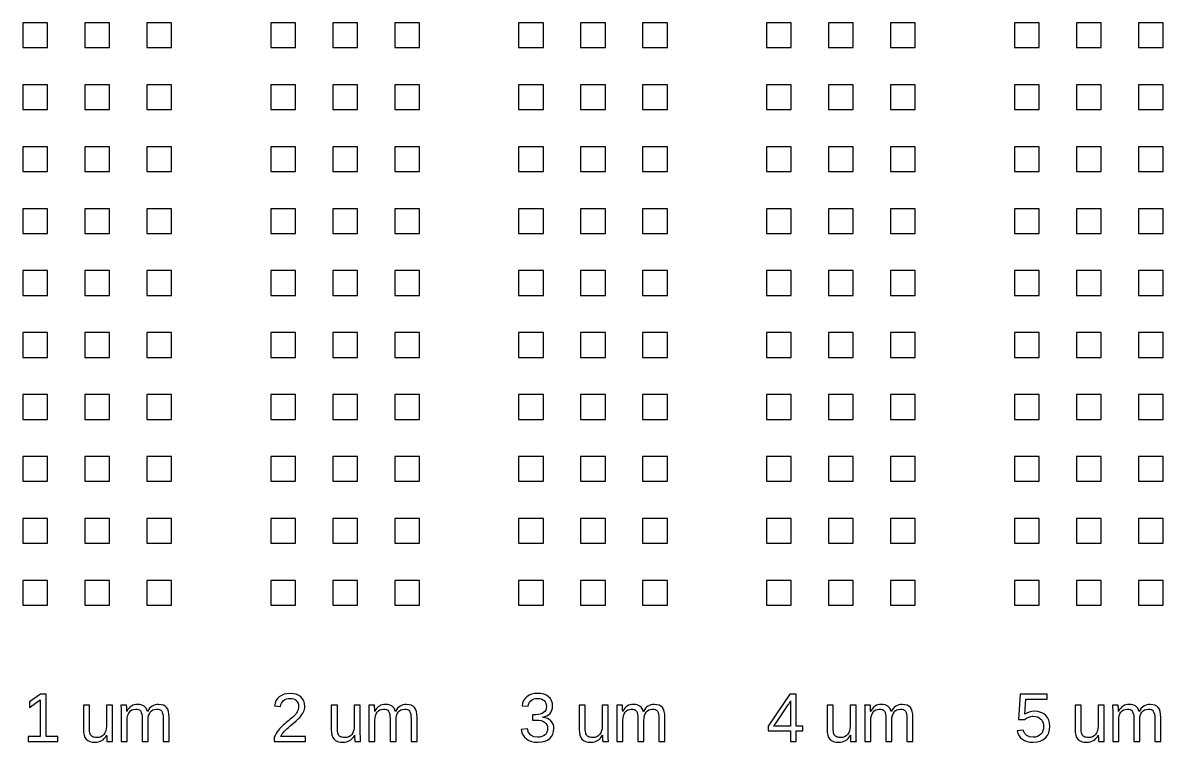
# Model space of a CAD drawing. Extents: x -5117 to 5117, y -2981 to 8396.
# Drawn here: x 95 to 2285, y -126 to 1256 of the extents above; entities that cross this region are included whole.
import ezdxf

# ---------------------------------------------------------------- set-up
doc = ezdxf.new("R2010")
doc.units = 0
doc.layers.get('0').update_dxf_attribs({"linetype": 'CONTINUOUS'})

msp = doc.modelspace()

# ---------------------------------------------------------------- linework, layer by layer
at = {"color": 7}
for points in [[(142.808577, 1256.021273), (95.205718, 1256.021273), (95.205718, 1208.418414), (142.808577, 1208.418414)], [(261.815725, 1256.021273), (214.212866, 1256.021273), (214.212866, 1208.418414), (261.815725, 1208.418414)], [(380.822873, 1256.021273), (333.220014, 1256.021273), (333.220014, 1208.418414), (380.822873, 1208.418414)], [(618.837169, 1256.021273), (571.23431, 1256.021273), (571.23431, 1208.418414), (618.837169, 1208.418414)], [(737.844317, 1256.021273), (690.241457, 1256.021273), (690.241457, 1208.418414), (737.844317, 1208.418414)], [(856.851464, 1256.021273), (809.248605, 1256.021273), (809.248605, 1208.418414), (856.851464, 1208.418414)], [(1094.86576, 1256.021273), (1047.262901, 1256.021273), (1047.262901, 1208.418414), (1094.86576, 1208.418414)], [(1213.872908, 1256.021273), (1166.270049, 1256.021273), (1166.270049, 1208.418414), (1213.872908, 1208.418414)], [(1332.880056, 1256.021273), (1285.277197, 1256.021273), (1285.277197, 1208.418414), (1332.880056, 1208.418414)], [(1570.894351, 1256.021273), (1523.291492, 1256.021273), (1523.291492, 1208.418414), (1570.894351, 1208.418414)], [(1689.901499, 1256.021273), (1642.29864, 1256.021273), (1642.29864, 1208.418414), (1689.901499, 1208.418414)], [(1808.908647, 1256.021273), (1761.305788, 1256.021273), (1761.305788, 1208.418414), (1808.908647, 1208.418414)], [(2046.922943, 1256.021273), (1999.320084, 1256.021273), (1999.320084, 1208.418414), (2046.922943, 1208.418414)], [(2165.930091, 1256.021273), (2118.327232, 1256.021273), (2118.327232, 1208.418414), (2165.930091, 1208.418414)], [(2284.937238, 1256.021273), (2237.334379, 1256.021273), (2237.334379, 1208.418414), (2284.937238, 1208.418414)], [(142.808577, 1137.014125), (95.205718, 1137.014125), (95.205718, 1089.411266), (142.808577, 1089.411266)], [(261.815725, 1137.014125), (214.212866, 1137.014125), (214.212866, 1089.411266), (261.815725, 1089.411266)], [(380.822873, 1137.014125), (333.220014, 1137.014125), (333.220014, 1089.411266), (380.822873, 1089.411266)], [(618.837169, 1137.014125), (571.23431, 1137.014125), (571.23431, 1089.411266), (618.837169, 1089.411266)], [(737.844317, 1137.014125), (690.241457, 1137.014125), (690.241457, 1089.411266), (737.844317, 1089.411266)], [(856.851464, 1137.014125), (809.248605, 1137.014125), (809.248605, 1089.411266), (856.851464, 1089.411266)], [(1094.86576, 1137.014125), (1047.262901, 1137.014125), (1047.262901, 1089.411266), (1094.86576, 1089.411266)], [(1213.872908, 1137.014125), (1166.270049, 1137.014125), (1166.270049, 1089.411266), (1213.872908, 1089.411266)], [(1332.880056, 1137.014125), (1285.277197, 1137.014125), (1285.277197, 1089.411266), (1332.880056, 1089.411266)], [(1570.894351, 1137.014125), (1523.291492, 1137.014125), (1523.291492, 1089.411266), (1570.894351, 1089.411266)], [(1689.901499, 1137.014125), (1642.29864, 1137.014125), (1642.29864, 1089.411266), (1689.901499, 1089.411266)], [(1808.908647, 1137.014125), (1761.305788, 1137.014125), (1761.305788, 1089.411266), (1808.908647, 1089.411266)], [(2046.922943, 1137.014125), (1999.320084, 1137.014125), (1999.320084, 1089.411266), (2046.922943, 1089.411266)], [(2165.930091, 1137.014125), (2118.327232, 1137.014125), (2118.327232, 1089.411266), (2165.930091, 1089.411266)], [(2284.937238, 1137.014125), (2237.334379, 1137.014125), (2237.334379, 1089.411266), (2284.937238, 1089.411266)], [(142.808577, 1018.006977), (95.205718, 1018.006977), (95.205718, 970.404118), (142.808577, 970.404118)], [(261.815725, 1018.006977), (214.212866, 1018.006977), (214.212866, 970.404118), (261.815725, 970.404118)], [(380.822873, 1018.006977), (333.220014, 1018.006977), (333.220014, 970.404118), (380.822873, 970.404118)], [(618.837169, 1018.006977), (571.23431, 1018.006977), (571.23431, 970.404118), (618.837169, 970.404118)], [(737.844317, 1018.006977), (690.241457, 1018.006977), (690.241457, 970.404118), (737.844317, 970.404118)], [(856.851464, 1018.006977), (809.248605, 1018.006977), (809.248605, 970.404118), (856.851464, 970.404118)], [(1094.86576, 1018.006977), (1047.262901, 1018.006977), (1047.262901, 970.404118), (1094.86576, 970.404118)], [(1213.872908, 1018.006977), (1166.270049, 1018.006977), (1166.270049, 970.404118), (1213.872908, 970.404118)], [(1332.880056, 1018.006977), (1285.277197, 1018.006977), (1285.277197, 970.404118), (1332.880056, 970.404118)], [(1570.894351, 1018.006977), (1523.291492, 1018.006977), (1523.291492, 970.404118), (1570.894351, 970.404118)], [(1689.901499, 1018.006977), (1642.29864, 1018.006977), (1642.29864, 970.404118), (1689.901499, 970.404118)], [(1808.908647, 1018.006977), (1761.305788, 1018.006977), (1761.305788, 970.404118), (1808.908647, 970.404118)], [(2046.922943, 1018.006977), (1999.320084, 1018.006977), (1999.320084, 970.404118), (2046.922943, 970.404118)], [(2165.930091, 1018.006977), (2118.327232, 1018.006977), (2118.327232, 970.404118), (2165.930091, 970.404118)], [(2284.937238, 1018.006977), (2237.334379, 1018.006977), (2237.334379, 970.404118), (2284.937238, 970.404118)], [(142.808577, 898.999829), (95.205718, 898.999829), (95.205718, 851.39697), (142.808577, 851.39697)], [(261.815725, 898.999829), (214.212866, 898.999829), (214.212866, 851.39697), (261.815725, 851.39697)], [(380.822873, 898.999829), (333.220014, 898.999829), (333.220014, 851.39697), (380.822873, 851.39697)], [(618.837169, 898.999829), (571.23431, 898.999829), (571.23431, 851.39697), (618.837169, 851.39697)], [(737.844317, 898.999829), (690.241457, 898.999829), (690.241457, 851.39697), (737.844317, 851.39697)], [(856.851464, 898.999829), (809.248605, 898.999829), (809.248605, 851.39697), (856.851464, 851.39697)], [(1094.86576, 898.999829), (1047.262901, 898.999829), (1047.262901, 851.39697), (1094.86576, 851.39697)], [(1213.872908, 898.999829), (1166.270049, 898.999829), (1166.270049, 851.39697), (1213.872908, 851.39697)], [(1332.880056, 898.999829), (1285.277197, 898.999829), (1285.277197, 851.39697), (1332.880056, 851.39697)], [(1570.894351, 898.999829), (1523.291492, 898.999829), (1523.291492, 851.39697), (1570.894351, 851.39697)], [(1689.901499, 898.999829), (1642.29864, 898.999829), (1642.29864, 851.39697), (1689.901499, 851.39697)], [(1808.908647, 898.999829), (1761.305788, 898.999829), (1761.305788, 851.39697), (1808.908647, 851.39697)], [(2046.922943, 898.999829), (1999.320084, 898.999829), (1999.320084, 851.39697), (2046.922943, 851.39697)], [(2165.930091, 898.999829), (2118.327232, 898.999829), (2118.327232, 851.39697), (2165.930091, 851.39697)], [(2284.937238, 898.999829), (2237.334379, 898.999829), (2237.334379, 851.39697), (2284.937238, 851.39697)], [(142.808577, 779.992681), (95.205718, 779.992681), (95.205718, 732.389822), (142.808577, 732.389822)], [(261.815725, 779.992681), (214.212866, 779.992681), (214.212866, 732.389822), (261.815725, 732.389822)], [(380.822873, 779.992681), (333.220014, 779.992681), (333.220014, 732.389822), (380.822873, 732.389822)], [(618.837169, 779.992681), (571.23431, 779.992681), (571.23431, 732.389822), (618.837169, 732.389822)], [(737.844317, 779.992681), (690.241457, 779.992681), (690.241457, 732.389822), (737.844317, 732.389822)], [(856.851464, 779.992681), (809.248605, 779.992681), (809.248605, 732.389822), (856.851464, 732.389822)], [(1094.86576, 779.992681), (1047.262901, 779.992681), (1047.262901, 732.389822), (1094.86576, 732.389822)], [(1213.872908, 779.992681), (1166.270049, 779.992681), (1166.270049, 732.389822), (1213.872908, 732.389822)], [(1332.880056, 779.992681), (1285.277197, 779.992681), (1285.277197, 732.389822), (1332.880056, 732.389822)], [(1570.894351, 779.992681), (1523.291492, 779.992681), (1523.291492, 732.389822), (1570.894351, 732.389822)], [(1689.901499, 779.992681), (1642.29864, 779.992681), (1642.29864, 732.389822), (1689.901499, 732.389822)], [(1808.908647, 779.992681), (1761.305788, 779.992681), (1761.305788, 732.389822), (1808.908647, 732.389822)], [(2046.922943, 779.992681), (1999.320084, 779.992681), (1999.320084, 732.389822), (2046.922943, 732.389822)], [(2165.930091, 779.992681), (2118.327232, 779.992681), (2118.327232, 732.389822), (2165.930091, 732.389822)], [(2284.937238, 779.992681), (2237.334379, 779.992681), (2237.334379, 732.389822), (2284.937238, 732.389822)], [(142.808577, 660.985534), (95.205718, 660.985534), (95.205718, 613.382674), (142.808577, 613.382674)], [(261.815725, 660.985534), (214.212866, 660.985534), (214.212866, 613.382674), (261.815725, 613.382674)], [(380.822873, 660.985534), (333.220014, 660.985534), (333.220014, 613.382674), (380.822873, 613.382674)], [(618.837169, 660.985534), (571.23431, 660.985534), (571.23431, 613.382674), (618.837169, 613.382674)], [(737.844317, 660.985534), (690.241457, 660.985534), (690.241457, 613.382674), (737.844317, 613.382674)], [(856.851464, 660.985534), (809.248605, 660.985534), (809.248605, 613.382674), (856.851464, 613.382674)], [(1094.86576, 660.985534), (1047.262901, 660.985534), (1047.262901, 613.382674), (1094.86576, 613.382674)], [(1213.872908, 660.985534), (1166.270049, 660.985534), (1166.270049, 613.382674), (1213.872908, 613.382674)], [(1332.880056, 660.985534), (1285.277197, 660.985534), (1285.277197, 613.382674), (1332.880056, 613.382674)], [(1570.894351, 660.985534), (1523.291492, 660.985534), (1523.291492, 613.382674), (1570.894351, 613.382674)], [(1689.901499, 660.985534), (1642.29864, 660.985534), (1642.29864, 613.382674), (1689.901499, 613.382674)], [(1808.908647, 660.985534), (1761.305788, 660.985534), (1761.305788, 613.382674), (1808.908647, 613.382674)], [(2046.922943, 660.985534), (1999.320084, 660.985534), (1999.320084, 613.382674), (2046.922943, 613.382674)], [(2165.930091, 660.985534), (2118.327232, 660.985534), (2118.327232, 613.382674), (2165.930091, 613.382674)], [(2284.937238, 660.985534), (2237.334379, 660.985534), (2237.334379, 613.382674), (2284.937238, 613.382674)], [(142.808577, 541.978386), (95.205718, 541.978386), (95.205718, 494.375527), (142.808577, 494.375527)], [(261.815725, 541.978386), (214.212866, 541.978386), (214.212866, 494.375527), (261.815725, 494.375527)], [(380.822873, 541.978386), (333.220014, 541.978386), (333.220014, 494.375527), (380.822873, 494.375527)], [(618.837169, 541.978386), (571.23431, 541.978386), (571.23431, 494.375527), (618.837169, 494.375527)], [(737.844317, 541.978386), (690.241457, 541.978386), (690.241457, 494.375527), (737.844317, 494.375527)], [(856.851464, 541.978386), (809.248605, 541.978386), (809.248605, 494.375527), (856.851464, 494.375527)], [(1094.86576, 541.978386), (1047.262901, 541.978386), (1047.262901, 494.375527), (1094.86576, 494.375527)], [(1213.872908, 541.978386), (1166.270049, 541.978386), (1166.270049, 494.375527), (1213.872908, 494.375527)], [(1332.880056, 541.978386), (1285.277197, 541.978386), (1285.277197, 494.375527), (1332.880056, 494.375527)], [(1570.894351, 541.978386), (1523.291492, 541.978386), (1523.291492, 494.375527), (1570.894351, 494.375527)], [(1689.901499, 541.978386), (1642.29864, 541.978386), (1642.29864, 494.375527), (1689.901499, 494.375527)], [(1808.908647, 541.978386), (1761.305788, 541.978386), (1761.305788, 494.375527), (1808.908647, 494.375527)], [(2046.922943, 541.978386), (1999.320084, 541.978386), (1999.320084, 494.375527), (2046.922943, 494.375527)], [(2165.930091, 541.978386), (2118.327232, 541.978386), (2118.327232, 494.375527), (2165.930091, 494.375527)], [(2284.937238, 541.978386), (2237.334379, 541.978386), (2237.334379, 494.375527), (2284.937238, 494.375527)], [(142.808577, 422.971238), (95.205718, 422.971238), (95.205718, 375.368379), (142.808577, 375.368379)], [(261.815725, 422.971238), (214.212866, 422.971238), (214.212866, 375.368379), (261.815725, 375.368379)], [(380.822873, 422.971238), (333.220014, 422.971238), (333.220014, 375.368379), (380.822873, 375.368379)], [(618.837169, 422.971238), (571.23431, 422.971238), (571.23431, 375.368379), (618.837169, 375.368379)], [(737.844317, 422.971238), (690.241457, 422.971238), (690.241457, 375.368379), (737.844317, 375.368379)], [(856.851464, 422.971238), (809.248605, 422.971238), (809.248605, 375.368379), (856.851464, 375.368379)], [(1094.86576, 422.971238), (1047.262901, 422.971238), (1047.262901, 375.368379), (1094.86576, 375.368379)], [(1213.872908, 422.971238), (1166.270049, 422.971238), (1166.270049, 375.368379), (1213.872908, 375.368379)], [(1332.880056, 422.971238), (1285.277197, 422.971238), (1285.277197, 375.368379), (1332.880056, 375.368379)], [(1570.894351, 422.971238), (1523.291492, 422.971238), (1523.291492, 375.368379), (1570.894351, 375.368379)], [(1689.901499, 422.971238), (1642.29864, 422.971238), (1642.29864, 375.368379), (1689.901499, 375.368379)], [(1808.908647, 422.971238), (1761.305788, 422.971238), (1761.305788, 375.368379), (1808.908647, 375.368379)], [(2046.922943, 422.971238), (1999.320084, 422.971238), (1999.320084, 375.368379), (2046.922943, 375.368379)], [(2165.930091, 422.971238), (2118.327232, 422.971238), (2118.327232, 375.368379), (2165.930091, 375.368379)], [(2284.937238, 422.971238), (2237.334379, 422.971238), (2237.334379, 375.368379), (2284.937238, 375.368379)], [(142.808577, 303.96409), (95.205718, 303.96409), (95.205718, 256.361231), (142.808577, 256.361231)], [(261.815725, 303.96409), (214.212866, 303.96409), (214.212866, 256.361231), (261.815725, 256.361231)], [(380.822873, 303.96409), (333.220014, 303.96409), (333.220014, 256.361231), (380.822873, 256.361231)], [(618.837169, 303.96409), (571.23431, 303.96409), (571.23431, 256.361231), (618.837169, 256.361231)], [(737.844317, 303.96409), (690.241457, 303.96409), (690.241457, 256.361231), (737.844317, 256.361231)], [(856.851464, 303.96409), (809.248605, 303.96409), (809.248605, 256.361231), (856.851464, 256.361231)], [(1094.86576, 303.96409), (1047.262901, 303.96409), (1047.262901, 256.361231), (1094.86576, 256.361231)], [(1213.872908, 303.96409), (1166.270049, 303.96409), (1166.270049, 256.361231), (1213.872908, 256.361231)], [(1332.880056, 303.96409), (1285.277197, 303.96409), (1285.277197, 256.361231), (1332.880056, 256.361231)], [(1570.894351, 303.96409), (1523.291492, 303.96409), (1523.291492, 256.361231), (1570.894351, 256.361231)], [(1689.901499, 303.96409), (1642.29864, 303.96409), (1642.29864, 256.361231), (1689.901499, 256.361231)], [(1808.908647, 303.96409), (1761.305788, 303.96409), (1761.305788, 256.361231), (1808.908647, 256.361231)], [(2046.922943, 303.96409), (1999.320084, 303.96409), (1999.320084, 256.361231), (2046.922943, 256.361231)], [(2165.930091, 303.96409), (2118.327232, 303.96409), (2118.327232, 256.361231), (2165.930091, 256.361231)], [(2284.937238, 303.96409), (2237.334379, 303.96409), (2237.334379, 256.361231), (2284.937238, 256.361231)], [(142.808577, 184.956942), (95.205718, 184.956942), (95.205718, 137.354083), (142.808577, 137.354083)], [(261.815725, 184.956942), (214.212866, 184.956942), (214.212866, 137.354083), (261.815725, 137.354083)], [(380.822873, 184.956942), (333.220014, 184.956942), (333.220014, 137.354083), (380.822873, 137.354083)], [(618.837169, 184.956942), (571.23431, 184.956942), (571.23431, 137.354083), (618.837169, 137.354083)], [(737.844317, 184.956942), (690.241457, 184.956942), (690.241457, 137.354083), (737.844317, 137.354083)], [(856.851464, 184.956942), (809.248605, 184.956942), (809.248605, 137.354083), (856.851464, 137.354083)], [(1094.86576, 184.956942), (1047.262901, 184.956942), (1047.262901, 137.354083), (1094.86576, 137.354083)], [(1213.872908, 184.956942), (1166.270049, 184.956942), (1166.270049, 137.354083), (1213.872908, 137.354083)], [(1332.880056, 184.956942), (1285.277197, 184.956942), (1285.277197, 137.354083), (1332.880056, 137.354083)], [(1570.894351, 184.956942), (1523.291492, 184.956942), (1523.291492, 137.354083), (1570.894351, 137.354083)], [(1689.901499, 184.956942), (1642.29864, 184.956942), (1642.29864, 137.354083), (1689.901499, 137.354083)], [(1808.908647, 184.956942), (1761.305788, 184.956942), (1761.305788, 137.354083), (1808.908647, 137.354083)], [(2046.922943, 184.956942), (1999.320084, 184.956942), (1999.320084, 137.354083), (2046.922943, 137.354083)], [(2165.930091, 184.956942), (2118.327232, 184.956942), (2118.327232, 137.354083), (2165.930091, 137.354083)], [(2284.937238, 184.956942), (2237.334379, 184.956942), (2237.334379, 137.354083), (2284.937238, 137.354083)], [(162.292666, -114.584049), (140.145673, -114.584049), (140.145673, -33.492578), (129.427176, -33.492578), (107.925678, -48.273266), (107.925678, -59.245725), (128.458696, -44.584044), (128.458696, -114.584049), (105.278483, -114.584049), (105.278483, -124.461642), (162.292666, -124.461642)], [(638.128227, -114.584049), (590.670557, -114.584049), (591.791604, -112.299112), (593.21969, -109.966572), (594.954814, -107.61023), (596.996977, -105.182484), (599.38188, -102.683334), (602.147606, -100.017574), (605.289395, -97.209005), (608.814387, -94.233827), (615.017039, -89.116519), (620.129586, -84.713255), (624.152028, -81.000232), (627.086744, -78.025053), (629.328839, -75.430697), (631.275796, -72.81254), (632.927615, -70.194383), (634.286677, -67.576225), (635.34584, -64.958068), (636.102726, -62.339911), (636.554953, -59.697952), (636.707282, -57.055994), (636.245534, -51.415055), (634.857911, -46.464357), (632.549172, -42.203902), (629.314558, -38.609886), (625.220712, -35.777516), (620.331899, -33.754394), (614.645737, -32.540521), (608.166988, -32.135897), (602.188069, -32.540521), (596.780384, -33.754394), (591.939173, -35.753714), (587.666817, -38.586084), (584.096602, -42.084894), (581.364198, -46.154939), (579.464844, -50.772416), (578.40092, -55.961128), (590.282594, -57.055994), (590.949034, -53.604786), (592.115304, -50.582005), (593.774263, -47.940046), (595.930673, -45.726513), (598.501227, -43.965207), (601.395481, -42.703732), (604.618195, -41.942086), (608.166988, -41.68027), (611.86097, -41.942086), (615.124146, -42.727533), (617.961276, -44.01281), (620.369981, -45.821719), (622.293136, -48.082855), (623.664099, -50.796218), (624.487628, -53.914205), (624.761345, -57.436816), (624.601875, -60.150179), (624.123466, -62.696932), (623.326118, -65.124678), (622.212211, -67.385814), (620.836489, -69.551744), (619.265594, -71.670071), (617.494768, -73.740796), (615.52877, -75.787719), (613.400922, -77.787039), (611.146927, -79.786359), (608.766784, -81.785679), (606.262874, -83.784999), (603.689939, -85.831922), (601.105104, -87.950249), (598.508368, -90.163782), (595.899731, -92.472521), (593.314896, -94.876465), (590.789564, -97.423218), (588.326116, -100.11278), (585.924552, -102.921348), (583.641995, -105.920328), (581.540329, -109.157323), (579.621933, -112.584729), (577.884429, -116.250149), (577.884429, -124.461642), (638.128227, -124.461642)], [(1091.128936, -125.318494), (1097.272085, -124.033216), (1102.558382, -121.867286), (1106.987828, -118.844505), (1110.491399, -115.036276), (1112.992929, -110.514004), (1114.494799, -105.27769), (1114.994629, -99.351134), (1114.639988, -95.162082), (1113.576064, -91.377655), (1111.800477, -87.950249), (1109.313228, -84.879865), (1106.19048, -82.30931), (1102.501259, -80.286189), (1098.247943, -78.881904), (1093.430534, -78.025053), (1093.430534, -77.787039), (1097.802857, -76.596967), (1101.620606, -74.954669), (1104.888542, -72.883944), (1107.601905, -70.384794), (1109.734513, -67.457218), (1111.257805, -64.125018), (1112.17178, -60.364392), (1112.476438, -56.222944), (1112.002789, -50.84382), (1110.579464, -46.107336), (1108.208842, -41.989689), (1104.890922, -38.490879), (1100.716151, -35.706111), (1095.777355, -33.706791), (1090.076912, -32.51672), (1083.614824, -32.135897), (1077.635905, -32.51672), (1072.22584, -33.68299), (1067.38701, -35.658508), (1063.114653, -38.395673), (1059.544439, -41.823079), (1056.812035, -45.893123), (1054.91268, -50.558203), (1053.848757, -55.818319), (1065.535258, -56.722774), (1066.170757, -53.342971), (1067.303705, -50.367792), (1068.931722, -47.797237), (1071.05719, -45.631307), (1073.613464, -43.893803), (1076.536279, -42.67993), (1079.828017, -41.942086), (1083.486297, -41.68027), (1087.453995, -41.942086), (1090.902822, -42.751334), (1093.830398, -44.060413), (1096.239103, -45.916925), (1098.117035, -48.225663), (1099.459436, -50.915225), (1100.263924, -53.985609), (1100.53288, -57.436816), (1100.204421, -60.911825), (1099.216661, -64.006011), (1097.571983, -66.671771), (1095.270384, -68.956708), (1092.36899, -70.789418), (1088.934444, -72.098497), (1084.961985, -72.860143), (1080.451614, -73.121959), (1074.122814, -73.121959), (1074.122814, -83.213765), (1080.70867, -83.213765), (1085.783135, -83.451779), (1090.224481, -84.237226), (1094.03271, -85.546305), (1097.207821, -87.355213), (1099.706971, -89.663952), (1101.492078, -92.353514), (1102.563142, -95.447699), (1102.920164, -98.94651), (1102.608365, -102.94515), (1101.670589, -106.420159), (1100.106835, -109.371536), (1097.917103, -111.799282), (1095.179939, -113.703396), (1091.969126, -115.060077), (1088.287045, -115.869326), (1084.131315, -116.131142), (1076.331587, -115.131482), (1070.426452, -112.084899), (1066.420672, -107.062797), (1064.309485, -99.993773), (1052.299283, -101.088638), (1053.491735, -106.824783), (1055.519617, -111.799282), (1058.382929, -116.035936), (1062.081671, -119.510945), (1066.546819, -122.248109), (1071.709349, -124.199826), (1077.571641, -125.366096), (1084.131315, -125.746919)], [(1580.176909, -103.873406), (1592.960657, -103.873406), (1592.960657, -94.686054), (1580.176909, -94.686054), (1580.176909, -33.492578), (1567.973916, -33.492578), (1526.326175, -94.828862), (1526.326175, -103.873406), (1569.19969, -103.873406), (1569.19969, -124.461642), (1580.176909, -124.461642)], [(2042.200739, -125.247089), (2048.5462, -123.676195), (2054.063372, -121.105641), (2058.754633, -117.487823), (2062.498598, -112.965552), (2065.171499, -107.681634), (2066.775715, -101.636071), (2067.311247, -94.828862), (2066.813798, -88.807101), (2065.316688, -83.356573), (2062.824678, -78.524883), (2059.337768, -74.288229), (2055.008288, -70.837021), (2049.998088, -68.385474), (2044.307166, -66.909785), (2037.933143, -66.409955), (2032.544499, -66.766977), (2027.617603, -67.861843), (2023.150075, -69.694553), (2019.141914, -72.217504), (2020.886559, -43.370172), (2062.015429, -43.370172), (2062.015429, -33.492578), (2010.297303, -33.492578), (2007.262621, -82.428317), (2018.625423, -82.428317), (2020.660445, -80.786019), (2022.693088, -79.381735), (2024.72811, -78.263067), (2026.760752, -77.382414), (2028.836236, -76.739776), (2030.990266, -76.287549), (2033.2276, -76.001932), (2035.543479, -75.906726), (2039.830117, -76.239946), (2043.655007, -77.239606), (2047.013388, -78.881904), (2049.910022, -81.190643), (2052.240182, -84.046815), (2053.903902, -87.307611), (2054.903562, -90.996832), (2055.236782, -95.090678), (2054.905942, -99.755758), (2053.913423, -103.897207), (2052.259223, -107.515024), (2049.940964, -110.60921), (2047.03957, -113.084559), (2043.631205, -114.845865), (2039.71111, -115.916929), (2035.284044, -116.250149), (2028.38877, -115.417099), (2022.935862, -112.894147), (2018.927701, -108.681294), (2016.366668, -102.754738), (2004.613522, -104.11142), (2006.005905, -109.085919), (2008.117092, -113.393977), (2010.947082, -117.107), (2014.493495, -120.201186), (2018.706348, -122.628932), (2023.533278, -124.366436), (2028.974285, -125.413699), (2035.026988, -125.746919)], [(237.38094, -125.556508), (240.808584, -125.009075), (243.91943, -124.057018), (246.708958, -122.747939), (249.260471, -120.986633), (251.657275, -118.701696), (253.894609, -115.869326), (255.974854, -112.513324), (256.167646, -112.513324), (256.23191, -114.869666), (256.289033, -116.797582), (256.343777, -118.344675), (256.39376, -119.463342), (256.441362, -120.343995), (256.481825, -121.200846), (256.522287, -121.986293), (256.555609, -122.724138), (256.588931, -123.366776), (256.619873, -123.866606), (256.653195, -124.223628), (256.684137, -124.461642), (267.661356, -124.461642), (267.492366, -122.509925), (267.370979, -119.368136), (267.297194, -115.060077), (267.273393, -109.538146), (267.273393, -54.604446), (255.651155, -54.604446), (255.651155, -95.090678), (255.348877, -99.898567), (254.442042, -104.159023), (252.928271, -107.872046), (250.809944, -111.037636), (248.165605, -113.536786), (245.07856, -115.345695), (241.546428, -116.416759), (237.572541, -116.77378), (234.872745, -116.678575), (232.519974, -116.369156), (230.514227, -115.845525), (228.855744, -115.10768), (227.471452, -114.131822), (226.288997, -112.894147), (225.308379, -111.370856), (224.529596, -109.60955), (223.936226, -107.515024), (223.512561, -105.015874), (223.258361, -102.159703), (223.173628, -98.898907), (223.173628, -54.604446), (211.48665, -54.604446), (211.48665, -101.160043), (211.819632, -107.27701), (212.81834, -112.465722), (214.483012, -116.726178), (216.813648, -120.034576), (219.862373, -122.533726), (223.682265, -124.318834), (228.272609, -125.389898), (233.633881, -125.746919)], [(295.442385, -83.97541), (295.713721, -79.096117), (296.52297, -74.81186), (297.874891, -71.098837), (299.769485, -67.957048), (302.125826, -65.4817), (304.870131, -63.696592), (308.000019, -62.625528), (311.520251, -62.292308), (314.857211, -62.530322), (317.637218, -63.244365), (319.860272, -64.458238), (321.528752, -66.14814), (322.742625, -68.48068), (323.611377, -71.598667), (324.130248, -75.502101), (324.303998, -80.167182), (324.303998, -124.461642), (335.797709, -124.461642), (335.797709, -83.97541), (336.061905, -79.072316), (336.854492, -74.764257), (338.177852, -71.051234), (340.027223, -67.933247), (342.352622, -65.457898), (345.104068, -63.696592), (348.276798, -62.625528), (351.875574, -62.292308), (355.212535, -62.530322), (357.992542, -63.244365), (360.217976, -64.458238), (361.884076, -66.14814), (363.097948, -68.48068), (363.966701, -71.598667), (364.485572, -75.502101), (364.659322, -80.167182), (364.659322, -124.461642), (376.153033, -124.461642), (376.153033, -77.906046), (375.853135, -71.81288), (374.95106, -66.64797), (373.44681, -62.387514), (371.342764, -59.055314), (368.577038, -56.532362), (365.087748, -54.747255), (360.877275, -53.676191), (355.943239, -53.295368), (352.430148, -53.509581), (349.188393, -54.080815), (346.215594, -55.056673), (343.514132, -56.413355), (341.041164, -58.198462), (338.760987, -60.483399), (336.666461, -63.268167), (334.764727, -66.552764), (334.571935, -66.552764), (333.49135, -63.31577), (332.060884, -60.578605), (330.278157, -58.293668), (328.145549, -56.460958), (325.629738, -55.080475), (322.697402, -54.104616), (319.350921, -53.509581), (315.587915, -53.295368), (312.234293, -53.485779), (309.147248, -54.033212), (306.326779, -54.937666), (303.770505, -56.222944), (301.418924, -57.936646), (299.203011, -60.245385), (297.125146, -63.101557), (295.182949, -66.552764), (294.990158, -66.552764), (294.928274, -64.196422), (294.86877, -62.268507), (294.814027, -60.721414), (294.764044, -59.602747), (294.718821, -58.698292), (294.675979, -57.865242), (294.637897, -57.079795), (294.602194, -56.341951), (294.571253, -55.699312), (294.537931, -55.199482), (294.506989, -54.818659), (294.473667, -54.604446), (283.496447, -54.604446), (283.665438, -56.556164), (283.786825, -59.674151), (283.860609, -64.006011), (283.884411, -69.504141), (283.884411, -124.461642), (295.442385, -124.461642)], [(713.409769, -125.556508), (716.837175, -125.009075), (719.948022, -124.057018), (722.737549, -122.747939), (725.289063, -120.986633), (727.685866, -118.701696), (729.923201, -115.869326), (732.003446, -112.513324), (732.196237, -112.513324), (732.260501, -114.869666), (732.317625, -116.797582), (732.372368, -118.344675), (732.422351, -119.463342), (732.469954, -120.343995), (732.510416, -121.200846), (732.550879, -121.986293), (732.584201, -122.724138), (732.617523, -123.366776), (732.648465, -123.866606), (732.681787, -124.223628), (732.712728, -124.461642), (743.689948, -124.461642), (743.520958, -122.509925), (743.39957, -119.368136), (743.325786, -115.060077), (743.301984, -109.538146), (743.301984, -54.604446), (731.679746, -54.604446), (731.679746, -95.090678), (731.377468, -99.898567), (730.470634, -104.159023), (728.956863, -107.872046), (726.838536, -111.037636), (724.194197, -113.536786), (721.107151, -115.345695), (717.575019, -116.416759), (713.60018, -116.77378), (710.901098, -116.678575), (708.549517, -116.369156), (706.543057, -115.845525), (704.884097, -115.10768), (703.501234, -114.131822), (702.318303, -112.894147), (701.337684, -111.370856), (700.556997, -109.60955), (699.964341, -107.515024), (699.540676, -105.015874), (699.286001, -102.159703), (699.202696, -98.898907), (699.202696, -54.604446), (687.516194, -54.604446), (687.516194, -101.160043), (687.847034, -107.27701), (688.846694, -112.465722), (690.512794, -116.726178), (692.842954, -120.034576), (695.891917, -122.533726), (699.709666, -124.318834), (704.300962, -125.389898), (709.663424, -125.746919)], [(771.470976, -83.97541), (771.742313, -79.096117), (772.551561, -74.81186), (773.903482, -71.098837), (775.798076, -67.957048), (778.154418, -65.4817), (780.898723, -63.696592), (784.028611, -62.625528), (787.548842, -62.292308), (790.885802, -62.530322), (793.665809, -63.244365), (795.888863, -64.458238), (797.557343, -66.14814), (798.771216, -68.48068), (799.639968, -71.598667), (800.158839, -75.502101), (800.33259, -80.167182), (800.33259, -124.461642), (811.8263, -124.461642), (811.8263, -83.97541), (812.090496, -79.072316), (812.883084, -74.764257), (814.206443, -71.051234), (816.055814, -67.933247), (818.381214, -65.457898), (821.132659, -63.696592), (824.30539, -62.625528), (827.904166, -62.292308), (831.241126, -62.530322), (834.021133, -63.244365), (836.246567, -64.458238), (837.912667, -66.14814), (839.12654, -68.48068), (839.995292, -71.598667), (840.514163, -75.502101), (840.687914, -80.167182), (840.687914, -124.461642), (852.181624, -124.461642), (852.181624, -77.906046), (851.881726, -71.81288), (850.979652, -66.64797), (849.475401, -62.387514), (847.371355, -59.055314), (844.605629, -56.532362), (841.116339, -54.747255), (836.905866, -53.676191), (831.97183, -53.295368), (828.458739, -53.509581), (825.216984, -54.080815), (822.244186, -55.056673), (819.542724, -56.413355), (817.069755, -58.198462), (814.789578, -60.483399), (812.695052, -63.268167), (810.793318, -66.552764), (810.600526, -66.552764), (809.519942, -63.31577), (808.089476, -60.578605), (806.306749, -58.293668), (804.174141, -56.460958), (801.658329, -55.080475), (798.725993, -54.104616), (795.379512, -53.509581), (791.616506, -53.295368), (788.262885, -53.485779), (785.175839, -54.033212), (782.35537, -54.937666), (779.799096, -56.222944), (777.447515, -57.936646), (775.231602, -60.245385), (773.153737, -63.101557), (771.211541, -66.552764), (771.018749, -66.552764), (770.956865, -64.196422), (770.897362, -62.268507), (770.842619, -60.721414), (770.792636, -59.602747), (770.747413, -58.698292), (770.70457, -57.865242), (770.666488, -57.079795), (770.630786, -56.341951), (770.599844, -55.699312), (770.566522, -55.199482), (770.53558, -54.818659), (770.502258, -54.604446), (759.525039, -54.604446), (759.694029, -56.556164), (759.815416, -59.674151), (759.889201, -64.006011), (759.913002, -69.504141), (759.913002, -124.461642), (771.470976, -124.461642)], [(1189.43836, -125.556508), (1192.865766, -125.009075), (1195.976613, -124.057018), (1198.766141, -122.747939), (1201.317654, -120.986633), (1203.714458, -118.701696), (1205.951792, -115.869326), (1208.032037, -112.513324), (1208.224829, -112.513324), (1208.289093, -114.869666), (1208.346216, -116.797582), (1208.400959, -118.344675), (1208.450942, -119.463342), (1208.498545, -120.343995), (1208.539008, -121.200846), (1208.57947, -121.986293), (1208.612792, -122.724138), (1208.646114, -123.366776), (1208.677056, -123.866606), (1208.710378, -124.223628), (1208.74132, -124.461642), (1219.718539, -124.461642), (1219.549549, -122.509925), (1219.428162, -119.368136), (1219.354377, -115.060077), (1219.330576, -109.538146), (1219.330576, -54.604446), (1207.708338, -54.604446), (1207.708338, -95.090678), (1207.40606, -99.898567), (1206.499225, -104.159023), (1204.985454, -107.872046), (1202.867127, -111.037636), (1200.222788, -113.536786), (1197.135743, -115.345695), (1193.603611, -116.416759), (1189.628772, -116.77378), (1186.92969, -116.678575), (1184.578108, -116.369156), (1182.571648, -115.845525), (1180.912688, -115.10768), (1179.529825, -114.131822), (1178.346894, -112.894147), (1177.366275, -111.370856), (1176.585588, -109.60955), (1175.992933, -107.515024), (1175.569267, -105.015874), (1175.314592, -102.159703), (1175.231287, -98.898907), (1175.231287, -54.604446), (1163.544785, -54.604446), (1163.544785, -101.160043), (1163.875625, -107.27701), (1164.875285, -112.465722), (1166.541385, -116.726178), (1168.871545, -120.034576), (1171.920508, -122.533726), (1175.738257, -124.318834), (1180.329553, -125.389898), (1185.692015, -125.746919)], [(1247.499568, -83.97541), (1247.770904, -79.096117), (1248.580153, -74.81186), (1249.932074, -71.098837), (1251.826668, -67.957048), (1254.183009, -65.4817), (1256.927314, -63.696592), (1260.057202, -62.625528), (1263.577433, -62.292308), (1266.914394, -62.530322), (1269.694401, -63.244365), (1271.917454, -64.458238), (1273.585934, -66.14814), (1274.799807, -68.48068), (1275.66856, -71.598667), (1276.187431, -75.502101), (1276.361181, -80.167182), (1276.361181, -124.461642), (1287.854891, -124.461642), (1287.854891, -83.97541), (1288.119087, -79.072316), (1288.911675, -74.764257), (1290.235034, -71.051234), (1292.084406, -67.933247), (1294.409805, -65.457898), (1297.16125, -63.696592), (1300.333981, -62.625528), (1303.932757, -62.292308), (1307.269718, -62.530322), (1310.049725, -63.244365), (1312.275158, -64.458238), (1313.941258, -66.14814), (1315.155131, -68.48068), (1316.023883, -71.598667), (1316.542755, -75.502101), (1316.716505, -80.167182), (1316.716505, -124.461642), (1328.210215, -124.461642), (1328.210215, -77.906046), (1327.910317, -71.81288), (1327.008243, -66.64797), (1325.503993, -62.387514), (1323.399946, -59.055314), (1320.63422, -56.532362), (1317.144931, -54.747255), (1312.934458, -53.676191), (1308.000421, -53.295368), (1304.48733, -53.509581), (1301.245576, -54.080815), (1298.272777, -55.056673), (1295.571315, -56.413355), (1293.098346, -58.198462), (1290.818169, -60.483399), (1288.723644, -63.268167), (1286.821909, -66.552764), (1286.629118, -66.552764), (1285.548533, -63.31577), (1284.118067, -60.578605), (1282.33534, -58.293668), (1280.202732, -56.460958), (1277.686921, -55.080475), (1274.754585, -54.104616), (1271.408104, -53.509581), (1267.645098, -53.295368), (1264.291476, -53.485779), (1261.204431, -54.033212), (1258.383961, -54.937666), (1255.827688, -56.222944), (1253.476107, -57.936646), (1251.260194, -60.245385), (1249.182329, -63.101557), (1247.240132, -66.552764), (1247.04734, -66.552764), (1246.985457, -64.196422), (1246.925953, -62.268507), (1246.87121, -60.721414), (1246.821227, -59.602747), (1246.776004, -58.698292), (1246.733162, -57.865242), (1246.695079, -57.079795), (1246.659377, -56.341951), (1246.628435, -55.699312), (1246.595113, -55.199482), (1246.564171, -54.818659), (1246.530849, -54.604446), (1235.55363, -54.604446), (1235.72262, -56.556164), (1235.844008, -59.674151), (1235.917792, -64.006011), (1235.941593, -69.504141), (1235.941593, -124.461642), (1247.499568, -124.461642)], [(1537.043958, -94.686054), (1538.07694, -93.400777), (1541.56385, -88.616689), (1564.87259, -54.271226), (1565.346238, -53.557183), (1565.922233, -52.605126), (1566.605334, -51.415055), (1567.390781, -50.01077), (1568.133386, -48.654089), (1568.683199, -47.630627), (1569.03784, -46.940386), (1569.19969, -46.583365), (1569.19969, -94.686054)], [(1665.466952, -125.556508), (1668.894358, -125.009075), (1672.005204, -124.057018), (1674.794732, -122.747939), (1677.346245, -120.986633), (1679.743049, -118.701696), (1681.980384, -115.869326), (1684.060628, -112.513324), (1684.25342, -112.513324), (1684.317684, -114.869666), (1684.374807, -116.797582), (1684.429551, -118.344675), (1684.479534, -119.463342), (1684.527137, -120.343995), (1684.567599, -121.200846), (1684.608061, -121.986293), (1684.641383, -122.724138), (1684.674705, -123.366776), (1684.705647, -123.866606), (1684.738969, -124.223628), (1684.769911, -124.461642), (1695.74713, -124.461642), (1695.57814, -122.509925), (1695.456753, -119.368136), (1695.382969, -115.060077), (1695.359167, -109.538146), (1695.359167, -54.604446), (1683.736929, -54.604446), (1683.736929, -95.090678), (1683.434651, -99.898567), (1682.527816, -104.159023), (1681.014046, -107.872046), (1678.895718, -111.037636), (1676.251379, -113.536786), (1673.164334, -115.345695), (1669.632202, -116.416759), (1665.657363, -116.77378), (1662.958281, -116.678575), (1660.6067, -116.369156), (1658.600239, -115.845525), (1656.94128, -115.10768), (1655.558417, -114.131822), (1654.375486, -112.894147), (1653.394867, -111.370856), (1652.61418, -109.60955), (1652.021524, -107.515024), (1651.597859, -105.015874), (1651.343183, -102.159703), (1651.259878, -98.898907), (1651.259878, -54.604446), (1639.573376, -54.604446), (1639.573376, -101.160043), (1639.904216, -107.27701), (1640.903876, -112.465722), (1642.569976, -116.726178), (1644.900136, -120.034576), (1647.9491, -122.533726), (1651.766849, -124.318834), (1656.358145, -125.389898), (1661.720607, -125.746919)], [(1723.528159, -83.97541), (1723.799495, -79.096117), (1724.608744, -74.81186), (1725.960665, -71.098837), (1727.855259, -67.957048), (1730.2116, -65.4817), (1732.955905, -63.696592), (1736.085793, -62.625528), (1739.606025, -62.292308), (1742.942985, -62.530322), (1745.722992, -63.244365), (1747.946046, -64.458238), (1749.614526, -66.14814), (1750.828399, -68.48068), (1751.697151, -71.598667), (1752.216022, -75.502101), (1752.389772, -80.167182), (1752.389772, -124.461642), (1763.883483, -124.461642), (1763.883483, -83.97541), (1764.147679, -79.072316), (1764.940266, -74.764257), (1766.263626, -71.051234), (1768.112997, -67.933247), (1770.438397, -65.457898), (1773.189842, -63.696592), (1776.362572, -62.625528), (1779.961349, -62.292308), (1783.298309, -62.530322), (1786.078316, -63.244365), (1788.30375, -64.458238), (1789.96985, -66.14814), (1791.183723, -68.48068), (1792.052475, -71.598667), (1792.571346, -75.502101), (1792.745096, -80.167182), (1792.745096, -124.461642), (1804.238807, -124.461642), (1804.238807, -77.906046), (1803.938909, -71.81288), (1803.036834, -66.64797), (1801.532584, -62.387514), (1799.428538, -59.055314), (1796.662812, -56.532362), (1793.173522, -54.747255), (1788.963049, -53.676191), (1784.029013, -53.295368), (1780.515922, -53.509581), (1777.274167, -54.080815), (1774.301369, -55.056673), (1771.599906, -56.413355), (1769.126938, -58.198462), (1766.846761, -60.483399), (1764.752235, -63.268167), (1762.850501, -66.552764), (1762.657709, -66.552764), (1761.577124, -63.31577), (1760.146658, -60.578605), (1758.363931, -58.293668), (1756.231323, -56.460958), (1753.715512, -55.080475), (1750.783176, -54.104616), (1747.436695, -53.509581), (1743.673689, -53.295368), (1740.320068, -53.485779), (1737.233022, -54.033212), (1734.412553, -54.937666), (1731.856279, -56.222944), (1729.504698, -57.936646), (1727.288785, -60.245385), (1725.21092, -63.101557), (1723.268723, -66.552764), (1723.075932, -66.552764), (1723.014048, -64.196422), (1722.954545, -62.268507), (1722.899801, -60.721414), (1722.849818, -59.602747), (1722.804596, -58.698292), (1722.761753, -57.865242), (1722.723671, -57.079795), (1722.687969, -56.341951), (1722.657027, -55.699312), (1722.623705, -55.199482), (1722.592763, -54.818659), (1722.559441, -54.604446), (1711.582221, -54.604446), (1711.751212, -56.556164), (1711.872599, -59.674151), (1711.946383, -64.006011), (1711.970185, -69.504141), (1711.970185, -124.461642), (1723.528159, -124.461642)], [(2141.495543, -125.556508), (2144.922949, -125.009075), (2148.033796, -124.057018), (2150.823323, -122.747939), (2153.374837, -120.986633), (2155.771641, -118.701696), (2158.008975, -115.869326), (2160.08922, -112.513324), (2160.282011, -112.513324), (2160.346275, -114.869666), (2160.403399, -116.797582), (2160.458142, -118.344675), (2160.508125, -119.463342), (2160.555728, -120.343995), (2160.59619, -121.200846), (2160.636653, -121.986293), (2160.669975, -122.724138), (2160.703297, -123.366776), (2160.734239, -123.866606), (2160.767561, -124.223628), (2160.798502, -124.461642), (2171.775722, -124.461642), (2171.606732, -122.509925), (2171.485344, -119.368136), (2171.41156, -115.060077), (2171.387758, -109.538146), (2171.387758, -54.604446), (2159.76552, -54.604446), (2159.76552, -95.090678), (2159.463242, -99.898567), (2158.556408, -104.159023), (2157.042637, -107.872046), (2154.92431, -111.037636), (2152.279971, -113.536786), (2149.192925, -115.345695), (2145.660793, -116.416759), (2141.685954, -116.77378), (2138.986872, -116.678575), (2136.635291, -116.369156), (2134.628831, -115.845525), (2132.969871, -115.10768), (2131.587008, -114.131822), (2130.404077, -112.894147), (2129.423458, -111.370856), (2128.642771, -109.60955), (2128.050115, -107.515024), (2127.62645, -105.015874), (2127.371775, -102.159703), (2127.28847, -98.898907), (2127.28847, -54.604446), (2115.601968, -54.604446), (2115.601968, -101.160043), (2115.932808, -107.27701), (2116.932468, -112.465722), (2118.598568, -116.726178), (2120.928728, -120.034576), (2123.977691, -122.533726), (2127.79544, -124.318834), (2132.386736, -125.389898), (2137.749198, -125.746919)], [(2199.55675, -83.97541), (2199.828087, -79.096117), (2200.637335, -74.81186), (2201.989256, -71.098837), (2203.88385, -67.957048), (2206.240192, -65.4817), (2208.984497, -63.696592), (2212.114385, -62.625528), (2215.634616, -62.292308), (2218.971576, -62.530322), (2221.751583, -63.244365), (2223.974637, -64.458238), (2225.643117, -66.14814), (2226.85699, -68.48068), (2227.725742, -71.598667), (2228.244613, -75.502101), (2228.418364, -80.167182), (2228.418364, -124.461642), (2239.912074, -124.461642), (2239.912074, -83.97541), (2240.17627, -79.072316), (2240.968858, -74.764257), (2242.292217, -71.051234), (2244.141588, -67.933247), (2246.466988, -65.457898), (2249.218433, -63.696592), (2252.391164, -62.625528), (2255.98994, -62.292308), (2259.3269, -62.530322), (2262.106907, -63.244365), (2264.332341, -64.458238), (2265.998441, -66.14814), (2267.212314, -68.48068), (2268.081066, -71.598667), (2268.599937, -75.502101), (2268.773688, -80.167182), (2268.773688, -124.461642), (2280.267398, -124.461642), (2280.267398, -77.906046), (2279.9675, -71.81288), (2279.065426, -66.64797), (2277.561175, -62.387514), (2275.457129, -59.055314), (2272.691403, -56.532362), (2269.202113, -54.747255), (2264.991641, -53.676191), (2260.057604, -53.295368), (2256.544513, -53.509581), (2253.302758, -54.080815), (2250.32996, -55.056673), (2247.628498, -56.413355), (2245.155529, -58.198462), (2242.875352, -60.483399), (2240.780826, -63.268167), (2238.879092, -66.552764), (2238.686301, -66.552764), (2237.605716, -63.31577), (2236.17525, -60.578605), (2234.392523, -58.293668), (2232.259915, -56.460958), (2229.744103, -55.080475), (2226.811767, -54.104616), (2223.465286, -53.509581), (2219.70228, -53.295368), (2216.348659, -53.485779), (2213.261613, -54.033212), (2210.441144, -54.937666), (2207.884871, -56.222944), (2205.533289, -57.936646), (2203.317376, -60.245385), (2201.239511, -63.101557), (2199.297315, -66.552764), (2199.104523, -66.552764), (2199.042639, -64.196422), (2198.983136, -62.268507), (2198.928393, -60.721414), (2198.87841, -59.602747), (2198.833187, -58.698292), (2198.790344, -57.865242), (2198.752262, -57.079795), (2198.71656, -56.341951), (2198.685618, -55.699312), (2198.652296, -55.199482), (2198.621354, -54.818659), (2198.588032, -54.604446), (2187.610813, -54.604446), (2187.779803, -56.556164), (2187.90119, -59.674151), (2187.974975, -64.006011), (2187.998776, -69.504141), (2187.998776, -124.461642), (2199.55675, -124.461642)]]:
    msp.add_lwpolyline(points, close=True, dxfattribs=at)

doc.saveas('drawing.dxf')
